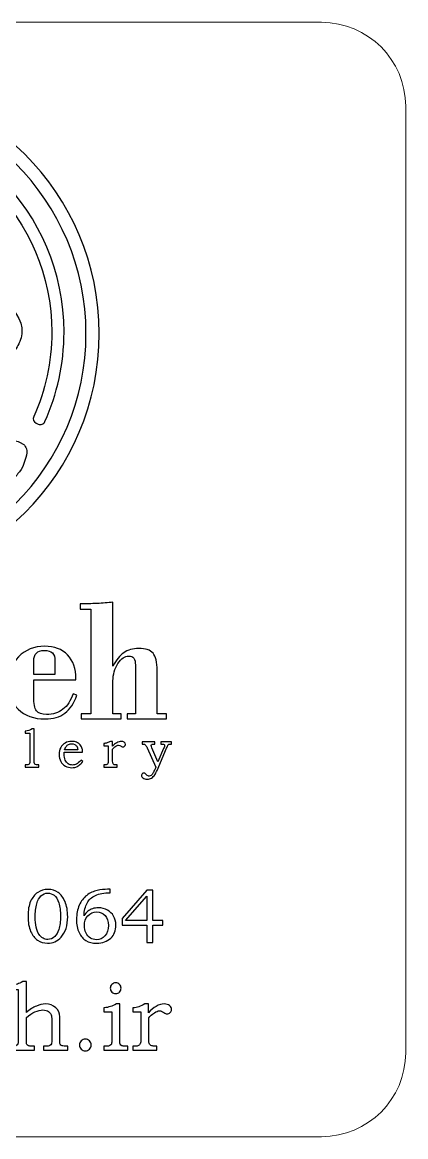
# Model space of a CAD drawing. Header units: millimetres. Extents: x -467 to 235, y 31 to 232.
# Drawn here: x 221.51 to 235.19, y 30.92 to 70.72 of the extents above; entities that cross this region are included whole.
import ezdxf

# ---------------------------------------------------------------- set-up
doc = ezdxf.new("R2010")
doc.units = ezdxf.units.MM
doc.header["$MEASUREMENT"] = 0
doc.layers.add('Layer 1', color=7, linetype='Continuous')

msp = doc.modelspace()

# ---------------------------------------------------------------- linework, layer by layer
at = {"layer": 'Layer 1', "color": 250, "lineweight": 18}
msp.add_open_spline([(198.3895, 70.7186), (198.3895, 70.7186), (232.1895, 70.7186), (232.1895, 70.7186), (233.8418, 70.7186), (235.1895, 69.3709), (235.1895, 67.7186), (235.1895, 67.7186), (235.1895, 33.9186), (235.1895, 33.9186), (235.1895, 32.2663), (233.8418, 30.9186), (232.1895, 30.9186), (232.1895, 30.9186), (198.3895, 30.9186), (198.3895, 30.9186), (196.7372, 30.9186), (195.3895, 32.2663), (195.3895, 33.9186), (195.3895, 33.9186), (195.3895, 67.7186), (195.3895, 67.7186), (195.3895, 69.3709), (196.7372, 70.7186), (198.3895, 70.7186)], degree=3, knots=[0, 0, 0, 0, 0.125, 0.125, 0.125, 0.25, 0.25, 0.25, 0.375, 0.375, 0.375, 0.5, 0.5, 0.5, 0.625, 0.625, 0.625, 0.75, 0.75, 0.75, 0.875, 0.875, 0.875, 1, 1, 1, 1], dxfattribs=at)
at = {"layer": 'Layer 1', "color": 250}
for points, knots in [([(215.1991, 68.6584), (220.2011, 68.6584), (224.256, 64.6036), (224.256, 59.6016), (224.256, 54.5996), (220.2011, 50.5448), (215.1991, 50.5448), (210.1972, 50.5448), (206.1423, 54.5996), (206.1423, 59.6016), (206.1423, 64.6036), (210.1972, 68.6584), (215.1991, 68.6584)], [0, 0, 0, 0, 0.25, 0.25, 0.25, 0.5, 0.5, 0.5, 0.75, 0.75, 0.75, 1, 1, 1, 1]), ([(215.1991, 68.1878), (219.9411, 68.1878), (223.7853, 64.3436), (223.7853, 59.6016), (223.7853, 54.8596), (219.9411, 51.0154), (215.1991, 51.0154), (210.4571, 51.0154), (206.613, 54.8596), (206.613, 59.6016), (206.613, 64.3436), (210.4571, 68.1878), (215.1991, 68.1878)], [0, 0, 0, 0, 0.25, 0.25, 0.25, 0.5, 0.5, 0.5, 0.75, 0.75, 0.75, 1, 1, 1, 1]), ([(208.0852, 56.4752), (207.6512, 57.4459), (207.4099, 58.5217), (207.4099, 59.6538), (207.4099, 63.9593), (210.9002, 67.4496), (215.2058, 67.4496), (219.5113, 67.4496), (223.0016, 63.9593), (223.0016, 59.6538), (223.0016, 58.5144), (222.7572, 57.4321), (222.318, 56.4565), (222.2975, 56.4111), (222.2635, 56.3795), (222.2167, 56.3624), (222.17, 56.3453), (222.1235, 56.3475), (222.0786, 56.369), (222.0786, 56.369), (222.0078, 56.4029), (222.0078, 56.4029), (221.9207, 56.4446), (221.8827, 56.5485), (221.9223, 56.6367), (222.3366, 57.5574), (222.567, 58.5787), (222.567, 59.6538), (222.567, 63.7193), (219.2713, 67.015), (215.2058, 67.015), (211.1402, 67.015), (207.8445, 63.7193), (207.8445, 59.6538), (207.8445, 58.5855), (208.0721, 57.5704), (208.4813, 56.6543), (208.5207, 56.566), (208.4824, 56.4623), (208.3952, 56.4208), (208.3952, 56.4208), (208.3243, 56.3871), (208.3243, 56.3871), (208.2794, 56.3657), (208.2329, 56.3636), (208.1862, 56.3808), (208.1395, 56.398), (208.1055, 56.4298), (208.0852, 56.4752)], [0, 0, 0, 0, 0.0625, 0.0625, 0.0625, 0.125, 0.125, 0.125, 0.1875, 0.1875, 0.1875, 0.25, 0.25, 0.25, 0.3125, 0.3125, 0.3125, 0.375, 0.375, 0.375, 0.4375, 0.4375, 0.4375, 0.5, 0.5, 0.5, 0.5625, 0.5625, 0.5625, 0.625, 0.625, 0.625, 0.6875, 0.6875, 0.6875, 0.75, 0.75, 0.75, 0.8125, 0.8125, 0.8125, 0.875, 0.875, 0.875, 0.9375, 0.9375, 0.9375, 1, 1, 1, 1]), ([(220.9181, 60.9026), (220.8768, 61.0688), (220.8421, 61.0561), (220.8821, 61.2603), (220.9206, 61.4576), (220.9663, 61.8465), (220.9418, 62.0568), (220.9392, 62.4588), (220.7684, 62.5269), (220.662, 62.6539), (220.662, 62.6539), (220.5771, 62.726), (220.5771, 62.726), (220.3559, 62.8453), (219.9183, 63.1526), (219.7532, 63.3043), (219.5575, 63.4839), (219.4951, 64.32), (219.1053, 64.5794), (218.6679, 64.8705), (218.1662, 64.7406), (217.7967, 64.8942), (217.5111, 65.013), (217.2846, 65.3613), (217.053, 65.5686), (216.9112, 65.6955), (216.6515, 65.8242), (216.4439, 65.823), (215.8175, 65.8196), (215.4602, 65.3339), (214.8519, 65.5667), (214.5841, 65.6692), (214.3141, 65.8178), (214.0183, 65.8199), (213.9526, 65.8204), (213.8753, 65.8285), (213.813, 65.8129), (213.3099, 65.6868), (213.0705, 65.0782), (212.7144, 64.9401), (212.2662, 64.7662), (211.6742, 64.8296), (211.342, 64.5826), (211.1069, 64.4078), (210.9404, 63.9309), (210.86, 63.6518), (210.86, 63.6518), (210.759, 63.4142), (210.759, 63.4142), (210.6895, 63.2437), (210.0868, 62.8645), (209.8978, 62.7604), (209.7404, 62.6736), (209.6187, 62.5199), (209.5508, 62.3549), (209.4264, 62.0532), (209.5177, 61.5991), (209.5548, 61.2831), (209.5775, 61.0901), (209.5514, 60.9464), (209.4667, 60.7904), (209.266, 60.422), (208.9631, 60.169), (208.9621, 59.7067), (208.9611, 59.2626), (209.2218, 59.0638), (209.4204, 58.7303), (209.5367, 58.5352), (209.5908, 58.4127), (209.563, 58.1703), (209.5255, 57.8427), (209.4287, 57.3687), (209.5334, 57.0689), (209.8603, 56.4675), (210.0706, 56.5537), (210.5451, 56.2225), (210.548, 56.1408), (210.4996, 56.1213), (210.4365, 56.0879), (210.0022, 55.8579), (209.4323, 55.9445), (208.8692, 55.6432), (208.6921, 55.5079), (208.7663, 55.1627), (208.852, 55.0185), (208.9473, 54.7986), (209.0569, 54.6218), (209.2161, 54.4399), (209.6826, 53.9299), (210.1441, 53.5848), (210.7174, 53.1779), (211.2109, 52.845), (212.0287, 52.4802), (212.566, 52.285), (213.3545, 52.0155), (213.769, 51.9463), (214.62, 51.8318), (215.4489, 51.7203), (216.2981, 51.862), (217.103, 52.0548), (217.5662, 52.1785), (217.9113, 52.2802), (218.3388, 52.4489), (219.1371, 52.7635), (220.3671, 53.6256), (220.9112, 54.1084), (220.9516, 54.1526), (220.9811, 54.1526), (221.0408, 54.23), (221.0408, 54.23), (221.2865, 54.5121), (221.2865, 54.5121), (221.3183, 54.5384), (221.3412, 54.5693), (221.3507, 54.6036), (221.4212, 54.6441), (221.5282, 54.8523), (221.5429, 54.8923), (221.6048, 55.0599), (221.7115, 55.296), (221.6607, 55.491), (221.6523, 55.5232), (221.6351, 55.5357), (221.6156, 55.5685), (221.6021, 55.5913), (221.5838, 55.6335), (221.5695, 55.6446), (221.5695, 55.6446), (221.4118, 55.7249), (221.4118, 55.7249), (221.3411, 55.7563), (221.2927, 55.7588), (221.2193, 55.7838), (221.1542, 55.8058), (221.0944, 55.8122), (221.0301, 55.8328), (220.9077, 55.872), (220.7686, 55.8938), (220.6377, 55.9161), (220.4858, 55.942), (220.3666, 55.9546), (220.23, 56.0019), (220.1292, 56.0368), (219.7338, 56.1148), (219.9352, 56.2637), (219.9352, 56.2637), (219.972, 56.2986), (219.972, 56.2986), (220.0261, 56.3142), (220.0046, 56.3259), (220.0762, 56.3596), (220.0762, 56.3596), (220.4412, 56.5635), (220.4412, 56.5635), (220.4925, 56.6027), (220.5418, 56.6256), (220.5859, 56.6707), (220.6913, 56.7785), (220.6349, 56.6506), (220.7702, 56.8512), (220.7897, 56.88), (220.8119, 56.8951), (220.8282, 56.9183), (220.8477, 56.946), (220.8537, 56.9746), (220.8696, 57.0029), (221.0529, 57.3302), (220.9547, 57.8611), (220.889, 58.192), (220.8524, 58.3762), (220.9724, 58.5938), (221.062, 58.7462), (221.0959, 58.8038), (221.1383, 58.8292), (221.1618, 58.8942), (221.2154, 58.929), (221.37, 59.1895), (221.4059, 59.2662), (221.4745, 59.4131), (221.5171, 59.6126), (221.4945, 59.8075), (221.4396, 60.281), (220.992, 60.6055), (220.9181, 60.9026)], [0, 0, 0, 0, 0.0163934, 0.0163934, 0.0163934, 0.0327869, 0.0327869, 0.0327869, 0.0491803, 0.0491803, 0.0491803, 0.0655738, 0.0655738, 0.0655738, 0.0819672, 0.0819672, 0.0819672, 0.0983607, 0.0983607, 0.0983607, 0.1147541, 0.1147541, 0.1147541, 0.1311475, 0.1311475, 0.1311475, 0.147541, 0.147541, 0.147541, 0.1639344, 0.1639344, 0.1639344, 0.1803279, 0.1803279, 0.1803279, 0.1967213, 0.1967213, 0.1967213, 0.2131148, 0.2131148, 0.2131148, 0.2295082, 0.2295082, 0.2295082, 0.2459016, 0.2459016, 0.2459016, 0.2622951, 0.2622951, 0.2622951, 0.2786885, 0.2786885, 0.2786885, 0.295082, 0.295082, 0.295082, 0.3114754, 0.3114754, 0.3114754, 0.3278689, 0.3278689, 0.3278689, 0.3442623, 0.3442623, 0.3442623, 0.3606557, 0.3606557, 0.3606557, 0.3770492, 0.3770492, 0.3770492, 0.3934426, 0.3934426, 0.3934426, 0.4098361, 0.4098361, 0.4098361, 0.4262295, 0.4262295, 0.4262295, 0.442623, 0.442623, 0.442623, 0.4590164, 0.4590164, 0.4590164, 0.4754098, 0.4754098, 0.4754098, 0.4918033, 0.4918033, 0.4918033, 0.5081967, 0.5081967, 0.5081967, 0.5245902, 0.5245902, 0.5245902, 0.5409836, 0.5409836, 0.5409836, 0.557377, 0.557377, 0.557377, 0.5737705, 0.5737705, 0.5737705, 0.5901639, 0.5901639, 0.5901639, 0.6065574, 0.6065574, 0.6065574, 0.6229508, 0.6229508, 0.6229508, 0.6393443, 0.6393443, 0.6393443, 0.6557377, 0.6557377, 0.6557377, 0.6721311, 0.6721311, 0.6721311, 0.6885246, 0.6885246, 0.6885246, 0.704918, 0.704918, 0.704918, 0.7213115, 0.7213115, 0.7213115, 0.7377049, 0.7377049, 0.7377049, 0.7540984, 0.7540984, 0.7540984, 0.7704918, 0.7704918, 0.7704918, 0.7868852, 0.7868852, 0.7868852, 0.8032787, 0.8032787, 0.8032787, 0.8196721, 0.8196721, 0.8196721, 0.8360656, 0.8360656, 0.8360656, 0.852459, 0.852459, 0.852459, 0.8688525, 0.8688525, 0.8688525, 0.8852459, 0.8852459, 0.8852459, 0.9016393, 0.9016393, 0.9016393, 0.9180328, 0.9180328, 0.9180328, 0.9344262, 0.9344262, 0.9344262, 0.9508197, 0.9508197, 0.9508197, 0.9672131, 0.9672131, 0.9672131, 0.9836066, 0.9836066, 0.9836066, 1, 1, 1, 1]), ([(223.61, 46.0267), (223.61, 46.0267), (223.9552, 46.0267), (223.9552, 46.0267), (223.9552, 46.0267), (223.9552, 49.7585), (223.9552, 49.7585), (223.9552, 49.7585), (223.5755, 49.7585), (223.5755, 49.7585), (223.5755, 49.7585), (223.5755, 49.9473), (223.5755, 49.9473), (223.7797, 49.9473), (223.9801, 49.9525), (224.1766, 49.963), (224.3732, 49.9735), (224.564, 49.9871), (224.749, 50.0039), (224.749, 50.0039), (224.749, 47.7248), (224.749, 47.7248), (224.8592, 47.944), (224.9877, 48.1044), (225.1325, 48.2041), (225.2773, 48.3048), (225.4556, 48.3552), (225.6646, 48.3552), (225.9062, 48.3552), (226.0768, 48.2995), (226.1766, 48.1873), (226.2753, 48.0761), (226.3251, 47.8695), (226.3251, 47.5684), (226.3251, 47.5684), (226.3251, 46.0267), (226.3251, 46.0267), (226.3251, 46.0267), (226.6588, 46.0267), (226.6588, 46.0267), (226.6588, 46.0267), (226.6588, 45.8379), (226.6588, 45.8379), (226.6588, 45.8379), (225.2494, 45.8379), (225.2494, 45.8379), (225.2494, 45.8379), (225.2494, 46.0267), (225.2494, 46.0267), (225.2494, 46.0267), (225.5486, 46.0267), (225.5486, 46.0267), (225.5486, 46.0267), (225.5486, 47.7594), (225.5486, 47.7594), (225.5486, 47.8737), (225.5294, 47.9565), (225.492, 48.0079), (225.4546, 48.0593), (225.3952, 48.0845), (225.3127, 48.0845), (225.1708, 48.0845), (225.0414, 47.9954), (224.9244, 47.816), (224.8075, 47.6366), (224.749, 47.43), (224.749, 47.1972), (224.749, 47.1972), (224.749, 46.0267), (224.749, 46.0267), (224.749, 46.0267), (225.0424, 46.0267), (225.0424, 46.0267), (225.0424, 46.0267), (225.0424, 45.8379), (225.0424, 45.8379), (225.0424, 45.8379), (223.61, 45.8379), (223.61, 45.8379), (223.61, 45.8379), (223.61, 46.0267), (223.61, 46.0267)], [0, 0, 0, 0, 0.037037, 0.037037, 0.037037, 0.0740741, 0.0740741, 0.0740741, 0.1111111, 0.1111111, 0.1111111, 0.1481481, 0.1481481, 0.1481481, 0.1851852, 0.1851852, 0.1851852, 0.2222222, 0.2222222, 0.2222222, 0.2592593, 0.2592593, 0.2592593, 0.2962963, 0.2962963, 0.2962963, 0.3333333, 0.3333333, 0.3333333, 0.3703704, 0.3703704, 0.3703704, 0.4074074, 0.4074074, 0.4074074, 0.4444444, 0.4444444, 0.4444444, 0.4814815, 0.4814815, 0.4814815, 0.5185185, 0.5185185, 0.5185185, 0.5555556, 0.5555556, 0.5555556, 0.5925926, 0.5925926, 0.5925926, 0.6296296, 0.6296296, 0.6296296, 0.6666667, 0.6666667, 0.6666667, 0.7037037, 0.7037037, 0.7037037, 0.7407407, 0.7407407, 0.7407407, 0.7777778, 0.7777778, 0.7777778, 0.8148148, 0.8148148, 0.8148148, 0.8518519, 0.8518519, 0.8518519, 0.8888889, 0.8888889, 0.8888889, 0.9259259, 0.9259259, 0.9259259, 0.962963, 0.962963, 0.962963, 1, 1, 1, 1]), ([(223.3241, 46.7375), (223.3241, 46.7375), (223.4564, 46.6882), (223.4564, 46.6882), (223.3605, 46.3999), (223.2205, 46.186), (223.0364, 46.0465), (222.8514, 45.907), (222.6146, 45.8379), (222.3241, 45.8379), (221.9253, 45.8379), (221.606, 45.9532), (221.3683, 46.1849), (221.1305, 46.4167), (221.0116, 46.725), (221.0116, 47.1098), (221.0116, 47.4904), (221.1343, 47.8071), (221.3807, 48.0588), (221.6271, 48.3104), (221.9378, 48.4362), (222.3126, 48.4362), (222.6568, 48.4362), (222.9291, 48.3325), (223.1285, 48.1238), (223.3279, 47.9161), (223.4276, 47.632), (223.4276, 47.2712), (223.4276, 47.2712), (223.4276, 47.2409), (223.4276, 47.2409), (223.4276, 47.2409), (221.9204, 47.2409), (221.9204, 47.2409), (221.9204, 47.2409), (221.9204, 46.6233), (221.9204, 46.6233), (221.9204, 46.3831), (221.955, 46.2185), (222.0231, 46.1293), (222.0911, 46.0402), (222.21, 45.9952), (222.3807, 45.9952), (222.6108, 45.9952), (222.8044, 46.057), (222.9617, 46.1818), (223.1189, 46.3055), (223.2397, 46.4911), (223.3241, 46.7375)], [0, 0, 0, 0, 0.0625, 0.0625, 0.0625, 0.125, 0.125, 0.125, 0.1875, 0.1875, 0.1875, 0.25, 0.25, 0.25, 0.3125, 0.3125, 0.3125, 0.375, 0.375, 0.375, 0.4375, 0.4375, 0.4375, 0.5, 0.5, 0.5, 0.5625, 0.5625, 0.5625, 0.625, 0.625, 0.625, 0.6875, 0.6875, 0.6875, 0.75, 0.75, 0.75, 0.8125, 0.8125, 0.8125, 0.875, 0.875, 0.875, 0.9375, 0.9375, 0.9375, 1, 1, 1, 1]), ([(221.9204, 47.4296), (221.9204, 47.4296), (222.6798, 47.4296), (222.6798, 47.4296), (222.6798, 47.4296), (222.6798, 47.9067), (222.6798, 47.9067), (222.6798, 48.0399), (222.6491, 48.1364), (222.5887, 48.1961), (222.5283, 48.2559), (222.4315, 48.2853), (222.2992, 48.2853), (222.1716, 48.2853), (222.0768, 48.2538), (222.0144, 48.1909), (221.9521, 48.129), (221.9204, 48.0336), (221.9204, 47.9067), (221.9204, 47.9067), (221.9204, 47.4296), (221.9204, 47.4296)], [0, 0, 0, 0, 0.1428571, 0.1428571, 0.1428571, 0.2857143, 0.2857143, 0.2857143, 0.4285714, 0.4285714, 0.4285714, 0.5714286, 0.5714286, 0.5714286, 0.7142857, 0.7142857, 0.7142857, 0.8571429, 0.8571429, 0.8571429, 1, 1, 1, 1]), ([(221.62, 45.3286), (221.62, 45.3286), (221.62, 45.4069), (221.62, 45.4069), (221.7046, 45.4132), (221.7873, 45.4393), (221.8678, 45.4851), (221.8678, 45.4851), (221.9368, 45.4851), (221.9368, 45.4851), (221.9368, 45.4851), (221.9368, 44.338), (221.9368, 44.338), (221.9368, 44.2896), (221.94, 44.2594), (221.946, 44.247), (221.9543, 44.2295), (221.9661, 44.2168), (221.9817, 44.2088), (221.9972, 44.2009), (222.0268, 44.1968), (222.071, 44.1968), (222.071, 44.1968), (222.1009, 44.1968), (222.1009, 44.1968), (222.1009, 44.1968), (222.1009, 44.1185), (222.1009, 44.1185), (222.1009, 44.1185), (221.62, 44.1185), (221.62, 44.1185), (221.62, 44.1185), (221.62, 44.1968), (221.62, 44.1968), (221.62, 44.1968), (221.6686, 44.1968), (221.6686, 44.1968), (221.6995, 44.1968), (221.7224, 44.2015), (221.7377, 44.2108), (221.7529, 44.22), (221.7637, 44.2327), (221.7704, 44.2489), (221.7771, 44.2648), (221.7803, 44.2973), (221.7803, 44.3456), (221.7803, 44.3456), (221.7803, 45.3286), (221.7803, 45.3286), (221.7803, 45.3286), (221.62, 45.3286), (221.62, 45.3286)], [0, 0, 0, 0, 0.0588235, 0.0588235, 0.0588235, 0.1176471, 0.1176471, 0.1176471, 0.1764706, 0.1764706, 0.1764706, 0.2352941, 0.2352941, 0.2352941, 0.2941176, 0.2941176, 0.2941176, 0.3529412, 0.3529412, 0.3529412, 0.4117647, 0.4117647, 0.4117647, 0.4705882, 0.4705882, 0.4705882, 0.5294118, 0.5294118, 0.5294118, 0.5882353, 0.5882353, 0.5882353, 0.6470588, 0.6470588, 0.6470588, 0.7058824, 0.7058824, 0.7058824, 0.7647059, 0.7647059, 0.7647059, 0.8235294, 0.8235294, 0.8235294, 0.8823529, 0.8823529, 0.8823529, 0.9411765, 0.9411765, 0.9411765, 1, 1, 1, 1]), ([(223.612, 44.3609), (223.612, 44.3609), (223.6712, 44.3132), (223.6712, 44.3132), (223.626, 44.2588), (223.5821, 44.2155), (223.5395, 44.1837), (223.4969, 44.1519), (223.4568, 44.1296), (223.4189, 44.1166), (223.3811, 44.1039), (223.3366, 44.0975), (223.2857, 44.0975), (223.1944, 44.0975), (223.1167, 44.116), (223.0528, 44.1532), (222.9796, 44.1961), (222.9233, 44.2518), (222.8842, 44.3205), (222.8451, 44.3892), (222.8257, 44.4703), (222.8257, 44.5639), (222.8257, 44.6615), (222.8447, 44.7452), (222.8826, 44.8145), (222.9205, 44.8839), (222.9733, 44.9386), (223.0413, 44.9787), (223.1094, 45.0185), (223.1883, 45.0385), (223.2777, 45.0385), (223.3442, 45.0385), (223.4021, 45.0283), (223.4511, 45.0076), (223.5001, 44.987), (223.5417, 44.9558), (223.5761, 44.9141), (223.6101, 44.8724), (223.6349, 44.8247), (223.6505, 44.7713), (223.6591, 44.7398), (223.6642, 44.6991), (223.6655, 44.6491), (223.6655, 44.6491), (223.0079, 44.6491), (223.0079, 44.6491), (223.006, 44.6186), (223.0051, 44.596), (223.0051, 44.581), (223.0051, 44.5028), (223.0188, 44.4328), (223.0461, 44.3717), (223.0732, 44.3103), (223.1094, 44.2652), (223.1543, 44.2362), (223.1991, 44.2073), (223.25, 44.1929), (223.3073, 44.1929), (223.3556, 44.1929), (223.4024, 44.2044), (223.4476, 44.2273), (223.4927, 44.2499), (223.5475, 44.2947), (223.612, 44.3609)], [0, 0, 0, 0, 0.047619, 0.047619, 0.047619, 0.0952381, 0.0952381, 0.0952381, 0.1428571, 0.1428571, 0.1428571, 0.1904762, 0.1904762, 0.1904762, 0.2380952, 0.2380952, 0.2380952, 0.2857143, 0.2857143, 0.2857143, 0.3333333, 0.3333333, 0.3333333, 0.3809524, 0.3809524, 0.3809524, 0.4285714, 0.4285714, 0.4285714, 0.4761905, 0.4761905, 0.4761905, 0.5238095, 0.5238095, 0.5238095, 0.5714286, 0.5714286, 0.5714286, 0.6190476, 0.6190476, 0.6190476, 0.6666667, 0.6666667, 0.6666667, 0.7142857, 0.7142857, 0.7142857, 0.7619048, 0.7619048, 0.7619048, 0.8095238, 0.8095238, 0.8095238, 0.8571429, 0.8571429, 0.8571429, 0.9047619, 0.9047619, 0.9047619, 0.952381, 0.952381, 0.952381, 1, 1, 1, 1]), ([(224.4191, 44.882), (224.4191, 44.882), (224.4191, 44.9602), (224.4191, 44.9602), (224.4643, 44.9641), (224.5047, 44.9714), (224.54, 44.9828), (224.575, 44.9943), (224.6154, 45.0127), (224.6606, 45.0385), (224.6606, 45.0385), (224.7302, 45.0385), (224.7302, 45.0385), (224.7302, 45.0385), (224.7302, 44.8629), (224.7302, 44.8629), (224.7744, 44.9167), (224.8257, 44.9596), (224.8839, 44.9911), (224.9421, 45.0226), (224.9946, 45.0385), (225.0413, 45.0385), (225.0872, 45.0385), (225.1234, 45.0277), (225.1501, 45.0057), (225.1769, 44.9841), (225.1902, 44.9577), (225.1902, 44.9268), (225.1902, 44.9042), (225.1813, 44.8845), (225.1635, 44.8677), (225.146, 44.8505), (225.1247, 44.8419), (225.0999, 44.8419), (225.0884, 44.8419), (225.0789, 44.8435), (225.0709, 44.8467), (225.0627, 44.8499), (225.0509, 44.8565), (225.0353, 44.8673), (225.0013, 44.8899), (224.9726, 44.9011), (224.9494, 44.9011), (224.9186, 44.9011), (224.8842, 44.888), (224.847, 44.8619), (224.7996, 44.8285), (224.7627, 44.7958), (224.736, 44.7633), (224.736, 44.7633), (224.736, 44.3342), (224.736, 44.3342), (224.736, 44.297), (224.7379, 44.2718), (224.742, 44.2585), (224.7461, 44.2451), (224.7525, 44.2337), (224.762, 44.2241), (224.7713, 44.2146), (224.7827, 44.2076), (224.7961, 44.2031), (224.8098, 44.199), (224.8336, 44.1968), (224.8677, 44.1968), (224.8677, 44.1968), (224.8982, 44.1968), (224.8982, 44.1968), (224.8982, 44.1968), (224.8982, 44.1185), (224.8982, 44.1185), (224.8982, 44.1185), (224.4172, 44.1185), (224.4172, 44.1185), (224.4172, 44.1185), (224.4172, 44.1968), (224.4172, 44.1968), (224.4172, 44.1968), (224.4573, 44.1968), (224.4573, 44.1968), (224.4951, 44.1968), (224.52, 44.2003), (224.532, 44.2069), (224.548, 44.2162), (224.56, 44.2292), (224.5677, 44.2454), (224.5756, 44.262), (224.5794, 44.2916), (224.5794, 44.3342), (224.5794, 44.3342), (224.5794, 44.882), (224.5794, 44.882), (224.5794, 44.882), (224.4191, 44.882), (224.4191, 44.882)], [0, 0, 0, 0, 0.0322581, 0.0322581, 0.0322581, 0.0645161, 0.0645161, 0.0645161, 0.0967742, 0.0967742, 0.0967742, 0.1290323, 0.1290323, 0.1290323, 0.1612903, 0.1612903, 0.1612903, 0.1935484, 0.1935484, 0.1935484, 0.2258065, 0.2258065, 0.2258065, 0.2580645, 0.2580645, 0.2580645, 0.2903226, 0.2903226, 0.2903226, 0.3225806, 0.3225806, 0.3225806, 0.3548387, 0.3548387, 0.3548387, 0.3870968, 0.3870968, 0.3870968, 0.4193548, 0.4193548, 0.4193548, 0.4516129, 0.4516129, 0.4516129, 0.483871, 0.483871, 0.483871, 0.516129, 0.516129, 0.516129, 0.5483871, 0.5483871, 0.5483871, 0.5806452, 0.5806452, 0.5806452, 0.6129032, 0.6129032, 0.6129032, 0.6451613, 0.6451613, 0.6451613, 0.6774194, 0.6774194, 0.6774194, 0.7096774, 0.7096774, 0.7096774, 0.7419355, 0.7419355, 0.7419355, 0.7741935, 0.7741935, 0.7741935, 0.8064516, 0.8064516, 0.8064516, 0.8387097, 0.8387097, 0.8387097, 0.8709677, 0.8709677, 0.8709677, 0.9032258, 0.9032258, 0.9032258, 0.9354839, 0.9354839, 0.9354839, 0.9677419, 0.9677419, 0.9677419, 1, 1, 1, 1]), ([(225.7905, 45.0175), (225.7905, 45.0175), (226.2416, 45.0175), (226.2416, 45.0175), (226.2416, 45.0175), (226.2416, 44.9392), (226.2416, 44.9392), (226.2416, 44.9392), (226.2041, 44.9392), (226.2041, 44.9392), (226.1688, 44.9392), (226.1478, 44.9383), (226.1408, 44.9364), (226.1328, 44.9338), (226.1258, 44.9287), (226.1204, 44.9211), (226.1147, 44.9132), (226.1118, 44.9033), (226.1118, 44.8915), (226.1118, 44.8747), (226.1204, 44.846), (226.1373, 44.8063), (226.1373, 44.8063), (226.3542, 44.3017), (226.3542, 44.3017), (226.3542, 44.3017), (226.5556, 44.7846), (226.5556, 44.7846), (226.5791, 44.8419), (226.5909, 44.8798), (226.5909, 44.8982), (226.5909, 44.9125), (226.5858, 44.923), (226.575, 44.9294), (226.5645, 44.9361), (226.5406, 44.9392), (226.5034, 44.9392), (226.5034, 44.9392), (226.4595, 44.9392), (226.4595, 44.9392), (226.4595, 44.9392), (226.4595, 45.0175), (226.4595, 45.0175), (226.4595, 45.0175), (226.8387, 45.0175), (226.8387, 45.0175), (226.8387, 45.0175), (226.8387, 44.9392), (226.8387, 44.9392), (226.8387, 44.9392), (226.8161, 44.9392), (226.8161, 44.9392), (226.7789, 44.9392), (226.7547, 44.9367), (226.7436, 44.9319), (226.7325, 44.9268), (226.7216, 44.917), (226.7108, 44.9017), (226.7003, 44.8868), (226.6835, 44.8521), (226.6606, 44.7986), (226.6606, 44.7986), (226.3208, 44.0014), (226.3208, 44.0014), (226.296, 43.9442), (226.2683, 43.8914), (226.2378, 43.8424), (226.2073, 43.7937), (226.1691, 43.7558), (226.1233, 43.7291), (226.0771, 43.7024), (226.0266, 43.689), (225.9715, 43.689), (225.9073, 43.689), (225.8561, 43.7037), (225.8176, 43.7329), (225.7848, 43.7578), (225.7683, 43.7889), (225.7683, 43.8265), (225.7683, 43.8494), (225.7753, 43.8685), (225.7896, 43.8837), (225.8039, 43.899), (225.8207, 43.9066), (225.8398, 43.9066), (225.8548, 43.9066), (225.8688, 43.9035), (225.8818, 43.8974), (225.8901, 43.8942), (225.9066, 43.8809), (225.9321, 43.858), (225.9633, 43.8303), (225.9852, 43.8134), (225.9979, 43.8071), (226.0107, 43.801), (226.0231, 43.7978), (226.0355, 43.7978), (226.0612, 43.7978), (226.0864, 43.8064), (226.1112, 43.8239), (226.136, 43.8414), (226.157, 43.8659), (226.1745, 43.8977), (226.1993, 43.9432), (226.2197, 43.9858), (226.2359, 44.0256), (226.2359, 44.0256), (226.2747, 44.1175), (226.2747, 44.1175), (226.2747, 44.1175), (225.9664, 44.8069), (225.9664, 44.8069), (225.9448, 44.8553), (225.9264, 44.888), (225.9117, 44.9049), (225.8968, 44.9214), (225.8818, 44.9319), (225.8669, 44.9354), (225.8589, 44.938), (225.8335, 44.9392), (225.7905, 44.9392), (225.7905, 44.9392), (225.7905, 45.0175), (225.7905, 45.0175)], [0, 0, 0, 0, 0.0243902, 0.0243902, 0.0243902, 0.0487805, 0.0487805, 0.0487805, 0.0731707, 0.0731707, 0.0731707, 0.097561, 0.097561, 0.097561, 0.1219512, 0.1219512, 0.1219512, 0.1463415, 0.1463415, 0.1463415, 0.1707317, 0.1707317, 0.1707317, 0.195122, 0.195122, 0.195122, 0.2195122, 0.2195122, 0.2195122, 0.2439024, 0.2439024, 0.2439024, 0.2682927, 0.2682927, 0.2682927, 0.2926829, 0.2926829, 0.2926829, 0.3170732, 0.3170732, 0.3170732, 0.3414634, 0.3414634, 0.3414634, 0.3658537, 0.3658537, 0.3658537, 0.3902439, 0.3902439, 0.3902439, 0.4146341, 0.4146341, 0.4146341, 0.4390244, 0.4390244, 0.4390244, 0.4634146, 0.4634146, 0.4634146, 0.4878049, 0.4878049, 0.4878049, 0.5121951, 0.5121951, 0.5121951, 0.5365854, 0.5365854, 0.5365854, 0.5609756, 0.5609756, 0.5609756, 0.5853659, 0.5853659, 0.5853659, 0.6097561, 0.6097561, 0.6097561, 0.6341463, 0.6341463, 0.6341463, 0.6585366, 0.6585366, 0.6585366, 0.6829268, 0.6829268, 0.6829268, 0.7073171, 0.7073171, 0.7073171, 0.7317073, 0.7317073, 0.7317073, 0.7560976, 0.7560976, 0.7560976, 0.7804878, 0.7804878, 0.7804878, 0.804878, 0.804878, 0.804878, 0.8292683, 0.8292683, 0.8292683, 0.8536585, 0.8536585, 0.8536585, 0.8780488, 0.8780488, 0.8780488, 0.902439, 0.902439, 0.902439, 0.9268293, 0.9268293, 0.9268293, 0.9512195, 0.9512195, 0.9512195, 0.9756098, 0.9756098, 0.9756098, 1, 1, 1, 1]), ([(223.4937, 44.735), (223.4845, 44.792), (223.4711, 44.8343), (223.4543, 44.8613), (223.4371, 44.8887), (223.4129, 44.9103), (223.3817, 44.9265), (223.3502, 44.9427), (223.3149, 44.9507), (223.2758, 44.9507), (223.237, 44.9507), (223.2001, 44.9427), (223.166, 44.9265), (223.132, 44.9103), (223.1037, 44.888), (223.0811, 44.8597), (223.0582, 44.8311), (223.0385, 44.7894), (223.0219, 44.735), (223.0219, 44.735), (223.4937, 44.735), (223.4937, 44.735)], [0, 0, 0, 0, 0.1428571, 0.1428571, 0.1428571, 0.2857143, 0.2857143, 0.2857143, 0.4285714, 0.4285714, 0.4285714, 0.5714286, 0.5714286, 0.5714286, 0.7142857, 0.7142857, 0.7142857, 0.8571429, 0.8571429, 0.8571429, 1, 1, 1, 1]), ([(222.4292, 39.7483), (222.5661, 39.7483), (222.6857, 39.7138), (222.788, 39.6442), (222.8898, 39.5747), (222.973, 39.4651), (223.0372, 39.3164), (223.1013, 39.1677), (223.1331, 38.9872), (223.1331, 38.7753), (223.1331, 38.4616), (223.0544, 38.2179), (222.8971, 38.0433), (222.7693, 37.9014), (222.6075, 37.8305), (222.412, 37.8305), (222.2792, 37.8305), (222.1619, 37.8655), (222.06, 37.936), (221.9577, 38.0065), (221.875, 38.1124), (221.8118, 38.2533), (221.7486, 38.3938), (221.7172, 38.573), (221.7172, 38.7903), (221.7172, 39.009), (221.7481, 39.1873), (221.81, 39.3255), (221.8718, 39.4637), (221.9559, 39.5687), (222.0623, 39.6406), (222.1692, 39.7124), (222.2915, 39.7483), (222.4292, 39.7483)], [0, 0, 0, 0, 0.0909091, 0.0909091, 0.0909091, 0.1818182, 0.1818182, 0.1818182, 0.2727273, 0.2727273, 0.2727273, 0.3636364, 0.3636364, 0.3636364, 0.4545455, 0.4545455, 0.4545455, 0.5454545, 0.5454545, 0.5454545, 0.6363636, 0.6363636, 0.6363636, 0.7272727, 0.7272727, 0.7272727, 0.8181818, 0.8181818, 0.8181818, 0.9090909, 0.9090909, 0.9090909, 1, 1, 1, 1]), ([(222.4238, 39.6174), (222.331, 39.6174), (222.2492, 39.5837), (222.1787, 39.5165), (222.1169, 39.4578), (222.0682, 39.366), (222.0328, 39.24), (221.9914, 39.0963), (221.9709, 38.9376), (221.9709, 38.7644), (221.9709, 38.6294), (221.9836, 38.5075), (222.0091, 38.3979), (222.0346, 38.2888), (222.0682, 38.2038), (222.1101, 38.1429), (222.1523, 38.0824), (222.1996, 38.0374), (222.2528, 38.0078), (222.306, 37.9787), (222.3624, 37.9642), (222.4211, 37.9642), (222.5097, 37.9642), (222.592, 37.9983), (222.6689, 38.0665), (222.7307, 38.1224), (222.7793, 38.2056), (222.8153, 38.3165), (222.858, 38.4511), (222.8794, 38.6094), (222.8794, 38.7908), (222.8794, 38.9786), (222.8576, 39.1382), (222.8139, 39.2691), (222.7698, 39.4005), (222.7161, 39.491), (222.6525, 39.5415), (222.5884, 39.5919), (222.5124, 39.6174), (222.4238, 39.6174)], [0, 0, 0, 0, 0.0769231, 0.0769231, 0.0769231, 0.1538462, 0.1538462, 0.1538462, 0.2307692, 0.2307692, 0.2307692, 0.3076923, 0.3076923, 0.3076923, 0.3846154, 0.3846154, 0.3846154, 0.4615385, 0.4615385, 0.4615385, 0.5384615, 0.5384615, 0.5384615, 0.6153846, 0.6153846, 0.6153846, 0.6923077, 0.6923077, 0.6923077, 0.7692308, 0.7692308, 0.7692308, 0.8461538, 0.8461538, 0.8461538, 0.9230769, 0.9230769, 0.9230769, 1, 1, 1, 1]), ([(224.6531, 39.7538), (224.6531, 39.7538), (224.6531, 39.631), (224.6531, 39.631), (224.434, 39.6283), (224.2566, 39.5965), (224.1211, 39.5351), (223.9861, 39.4742), (223.8865, 39.3828), (223.8224, 39.2609), (223.7588, 39.1391), (223.7228, 38.989), (223.7147, 38.8108), (223.7601, 38.8804), (223.8065, 38.934), (223.8538, 38.9731), (223.9015, 39.0118), (223.957, 39.0413), (224.0202, 39.0622), (224.0839, 39.0831), (224.1534, 39.0936), (224.2289, 39.0936), (224.3494, 39.0936), (224.4572, 39.0668), (224.5513, 39.0136), (224.6454, 38.9604), (224.7186, 38.8885), (224.7709, 38.7976), (224.8232, 38.7067), (224.8495, 38.5994), (224.8495, 38.4761), (224.8495, 38.2797), (224.7904, 38.126), (224.6722, 38.0142), (224.5417, 37.8919), (224.3721, 37.8305), (224.1643, 37.8305), (224.0143, 37.8305), (223.8874, 37.8614), (223.7847, 37.9237), (223.6815, 37.9855), (223.5996, 38.0806), (223.5387, 38.2083), (223.4778, 38.3361), (223.4473, 38.4943), (223.4473, 38.6826), (223.4473, 38.8713), (223.4796, 39.039), (223.5437, 39.1854), (223.6083, 39.3319), (223.6974, 39.4496), (223.811, 39.5383), (223.9247, 39.6269), (224.0493, 39.6851), (224.1848, 39.7124), (224.3203, 39.7402), (224.4417, 39.7538), (224.549, 39.7538), (224.549, 39.7538), (224.6531, 39.7538), (224.6531, 39.7538)], [0, 0, 0, 0, 0.05, 0.05, 0.05, 0.1, 0.1, 0.1, 0.15, 0.15, 0.15, 0.2, 0.2, 0.2, 0.25, 0.25, 0.25, 0.3, 0.3, 0.3, 0.35, 0.35, 0.35, 0.4, 0.4, 0.4, 0.45, 0.45, 0.45, 0.5, 0.5, 0.5, 0.55, 0.55, 0.55, 0.6, 0.6, 0.6, 0.65, 0.65, 0.65, 0.7, 0.7, 0.7, 0.75, 0.75, 0.75, 0.8, 0.8, 0.8, 0.85, 0.85, 0.85, 0.9, 0.9, 0.9, 0.95, 0.95, 0.95, 1, 1, 1, 1]), ([(225.9522, 39.7183), (225.9522, 39.7183), (226.1759, 39.7183), (226.1759, 39.7183), (226.1759, 39.7183), (226.1759, 38.638), (226.1759, 38.638), (226.1759, 38.638), (226.5251, 38.638), (226.5251, 38.638), (226.5251, 38.638), (226.5251, 38.4716), (226.5251, 38.4716), (226.5251, 38.4716), (226.1759, 38.4716), (226.1759, 38.4716), (226.1759, 38.4716), (226.1759, 37.8605), (226.1759, 37.8605), (226.1759, 37.8605), (225.9522, 37.8605), (225.9522, 37.8605), (225.9522, 37.8605), (225.9522, 38.4716), (225.9522, 38.4716), (225.9522, 38.4716), (225.0765, 38.4716), (225.0765, 38.4716), (225.0765, 38.4716), (225.0765, 38.7062), (225.0765, 38.7062), (225.0765, 38.7062), (225.9522, 39.7183), (225.9522, 39.7183)], [0, 0, 0, 0, 0.0909091, 0.0909091, 0.0909091, 0.1818182, 0.1818182, 0.1818182, 0.2727273, 0.2727273, 0.2727273, 0.3636364, 0.3636364, 0.3636364, 0.4545455, 0.4545455, 0.4545455, 0.5454545, 0.5454545, 0.5454545, 0.6363636, 0.6363636, 0.6363636, 0.7272727, 0.7272727, 0.7272727, 0.8181818, 0.8181818, 0.8181818, 0.9090909, 0.9090909, 0.9090909, 1, 1, 1, 1]), ([(225.9522, 38.638), (225.9522, 38.638), (225.9522, 39.5151), (225.9522, 39.5151), (225.9522, 39.5151), (225.1933, 38.638), (225.1933, 38.638), (225.1933, 38.638), (225.9522, 38.638), (225.9522, 38.638)], [0, 0, 0, 0, 0.3333333, 0.3333333, 0.3333333, 0.6666667, 0.6666667, 0.6666667, 1, 1, 1, 1]), ([(224.1671, 38.9517), (224.0393, 38.9517), (223.9338, 38.9035), (223.8515, 38.8067), (223.7692, 38.7103), (223.7283, 38.5939), (223.7283, 38.4584), (223.7283, 38.3629), (223.7483, 38.2743), (223.7883, 38.1933), (223.8283, 38.1119), (223.8802, 38.0519), (223.9429, 38.0124), (224.0061, 37.9728), (224.0775, 37.9533), (224.1566, 37.9533), (224.2794, 37.9533), (224.3817, 37.9996), (224.4631, 38.0924), (224.5444, 38.1847), (224.5849, 38.3093), (224.5849, 38.4652), (224.5849, 38.6139), (224.5454, 38.7326), (224.4662, 38.8203), (224.3871, 38.9081), (224.2876, 38.9517), (224.1671, 38.9517)], [0, 0, 0, 0, 0.1111111, 0.1111111, 0.1111111, 0.2222222, 0.2222222, 0.2222222, 0.3333333, 0.3333333, 0.3333333, 0.4444444, 0.4444444, 0.4444444, 0.5555556, 0.5555556, 0.5555556, 0.6666667, 0.6666667, 0.6666667, 0.7777778, 0.7777778, 0.7777778, 0.8888889, 0.8888889, 0.8888889, 1, 1, 1, 1]), ([(221.0842, 36.1754), (221.0842, 36.1754), (221.0842, 36.3189), (221.0842, 36.3189), (221.193, 36.3331), (221.2773, 36.3502), (221.3377, 36.3696), (221.398, 36.389), (221.4613, 36.4191), (221.5273, 36.459), (221.5273, 36.459), (221.6583, 36.459), (221.6583, 36.459), (221.6583, 36.459), (221.6583, 35.3558), (221.6583, 35.3558), (221.7836, 35.4606), (221.9026, 35.5375), (222.0148, 35.5865), (222.127, 35.6349), (222.2341, 35.6594), (222.3361, 35.6594), (222.4853, 35.6594), (222.6077, 35.615), (222.704, 35.5261), (222.7997, 35.4373), (222.8475, 35.3296), (222.8475, 35.2021), (222.8475, 35.2021), (222.8475, 34.3848), (222.8475, 34.3848), (222.8475, 34.3033), (222.8538, 34.2504), (222.8669, 34.2253), (222.8794, 34.2002), (222.901, 34.1815), (222.9312, 34.1701), (222.9614, 34.1581), (223.0292, 34.1524), (223.1345, 34.1524), (223.1345, 34.1524), (223.1345, 34.0123), (223.1345, 34.0123), (223.1345, 34.0123), (222.27, 34.0123), (222.27, 34.0123), (222.27, 34.0123), (222.27, 34.1524), (222.27, 34.1524), (222.27, 34.1524), (222.3332, 34.1524), (222.3332, 34.1524), (222.4146, 34.1524), (222.4682, 34.1587), (222.4938, 34.1718), (222.5194, 34.1843), (222.5382, 34.2059), (222.5496, 34.2356), (222.5616, 34.2652), (222.5673, 34.3261), (222.5673, 34.4189), (222.5673, 34.4189), (222.5673, 34.9862), (222.5673, 34.9862), (222.5673, 35.1121), (222.5627, 35.1935), (222.5542, 35.2311), (222.5371, 35.2955), (222.5029, 35.3473), (222.4511, 35.386), (222.3987, 35.4247), (222.3326, 35.4441), (222.2518, 35.4441), (222.1606, 35.4441), (222.0655, 35.4219), (221.9664, 35.3769), (221.8673, 35.3319), (221.7648, 35.2641), (221.6583, 35.1741), (221.6583, 35.1741), (221.6583, 34.3404), (221.6583, 34.3404), (221.6583, 34.2777), (221.664, 34.2356), (221.6748, 34.2145), (221.6862, 34.1934), (221.7044, 34.1775), (221.7301, 34.1678), (221.7557, 34.1575), (221.807, 34.1524), (221.8838, 34.1524), (221.8838, 34.1524), (221.9522, 34.1524), (221.9522, 34.1524), (221.9522, 34.1524), (221.9522, 34.0123), (221.9522, 34.0123), (221.9522, 34.0123), (221.0842, 34.0123), (221.0842, 34.0123), (221.0842, 34.0123), (221.0842, 34.1524), (221.0842, 34.1524), (221.0842, 34.1524), (221.136, 34.1524), (221.136, 34.1524), (221.2181, 34.1524), (221.2773, 34.1627), (221.3143, 34.1826), (221.3342, 34.1923), (221.3491, 34.2116), (221.3576, 34.2407), (221.3667, 34.2697), (221.3713, 34.3495), (221.3713, 34.4805), (221.3713, 34.4805), (221.3713, 36.1754), (221.3713, 36.1754), (221.3713, 36.1754), (221.0842, 36.1754), (221.0842, 36.1754)], [0, 0, 0, 0, 0.025, 0.025, 0.025, 0.05, 0.05, 0.05, 0.075, 0.075, 0.075, 0.1, 0.1, 0.1, 0.125, 0.125, 0.125, 0.15, 0.15, 0.15, 0.175, 0.175, 0.175, 0.2, 0.2, 0.2, 0.225, 0.225, 0.225, 0.25, 0.25, 0.25, 0.275, 0.275, 0.275, 0.3, 0.3, 0.3, 0.325, 0.325, 0.325, 0.35, 0.35, 0.35, 0.375, 0.375, 0.375, 0.4, 0.4, 0.4, 0.425, 0.425, 0.425, 0.45, 0.45, 0.45, 0.475, 0.475, 0.475, 0.5, 0.5, 0.5, 0.525, 0.525, 0.525, 0.55, 0.55, 0.55, 0.575, 0.575, 0.575, 0.6, 0.6, 0.6, 0.625, 0.625, 0.625, 0.65, 0.65, 0.65, 0.675, 0.675, 0.675, 0.7, 0.7, 0.7, 0.725, 0.725, 0.725, 0.75, 0.75, 0.75, 0.775, 0.775, 0.775, 0.8, 0.8, 0.8, 0.825, 0.825, 0.825, 0.85, 0.85, 0.85, 0.875, 0.875, 0.875, 0.9, 0.9, 0.9, 0.925, 0.925, 0.925, 0.95, 0.95, 0.95, 0.975, 0.975, 0.975, 1, 1, 1, 1]), ([(224.8448, 36.4146), (224.8983, 36.4146), (224.9433, 36.3958), (224.9815, 36.3588), (225.0191, 36.3212), (225.0379, 36.2756), (225.0379, 36.2227), (225.0379, 36.1691), (225.0191, 36.123), (224.9815, 36.0854), (224.9433, 36.0472), (224.8983, 36.0284), (224.8448, 36.0284), (224.7918, 36.0284), (224.7463, 36.0472), (224.7081, 36.0854), (224.6705, 36.123), (224.6517, 36.1691), (224.6517, 36.2227), (224.6517, 36.2756), (224.6705, 36.3212), (224.7081, 36.3588), (224.7463, 36.3958), (224.7918, 36.4146), (224.8448, 36.4146)], [0, 0, 0, 0, 0.125, 0.125, 0.125, 0.25, 0.25, 0.25, 0.375, 0.375, 0.375, 0.5, 0.5, 0.5, 0.625, 0.625, 0.625, 0.75, 0.75, 0.75, 0.875, 0.875, 0.875, 1, 1, 1, 1]), ([(224.4228, 35.3792), (224.4228, 35.3792), (224.4228, 35.5193), (224.4228, 35.5193), (224.515, 35.5301), (224.5919, 35.5455), (224.6546, 35.5654), (224.7172, 35.5854), (224.789, 35.6167), (224.8687, 35.6594), (224.8687, 35.6594), (224.99, 35.6594), (224.99, 35.6594), (224.99, 35.6594), (224.99, 34.3233), (224.99, 34.3233), (224.99, 34.2766), (224.9969, 34.2418), (225.01, 34.2185), (225.0236, 34.1957), (225.0424, 34.1786), (225.0663, 34.1684), (225.0903, 34.1575), (225.1341, 34.1524), (225.1979, 34.1524), (225.1979, 34.1524), (225.2771, 34.1524), (225.2771, 34.1524), (225.2771, 34.1524), (225.2771, 34.0123), (225.2771, 34.0123), (225.2771, 34.0123), (224.4228, 34.0123), (224.4228, 34.0123), (224.4228, 34.0123), (224.4228, 34.1524), (224.4228, 34.1524), (224.4228, 34.1524), (224.4905, 34.1524), (224.4905, 34.1524), (224.5652, 34.1524), (224.6147, 34.1592), (224.6403, 34.1723), (224.6654, 34.186), (224.6836, 34.2048), (224.6939, 34.2293), (224.7047, 34.2538), (224.7098, 34.3113), (224.7098, 34.4019), (224.7098, 34.4019), (224.7098, 35.3792), (224.7098, 35.3792), (224.7098, 35.3792), (224.4228, 35.3792), (224.4228, 35.3792)], [0, 0, 0, 0, 0.0555556, 0.0555556, 0.0555556, 0.1111111, 0.1111111, 0.1111111, 0.1666667, 0.1666667, 0.1666667, 0.2222222, 0.2222222, 0.2222222, 0.2777778, 0.2777778, 0.2777778, 0.3333333, 0.3333333, 0.3333333, 0.3888889, 0.3888889, 0.3888889, 0.4444444, 0.4444444, 0.4444444, 0.5, 0.5, 0.5, 0.5555556, 0.5555556, 0.5555556, 0.6111111, 0.6111111, 0.6111111, 0.6666667, 0.6666667, 0.6666667, 0.7222222, 0.7222222, 0.7222222, 0.7777778, 0.7777778, 0.7777778, 0.8333333, 0.8333333, 0.8333333, 0.8888889, 0.8888889, 0.8888889, 0.9444444, 0.9444444, 0.9444444, 1, 1, 1, 1]), ([(225.4576, 35.3792), (225.4576, 35.3792), (225.4576, 35.5193), (225.4576, 35.5193), (225.5385, 35.5261), (225.6108, 35.5392), (225.674, 35.5597), (225.7367, 35.5802), (225.809, 35.6133), (225.8899, 35.6594), (225.8899, 35.6594), (226.0145, 35.6594), (226.0145, 35.6594), (226.0145, 35.6594), (226.0145, 35.345), (226.0145, 35.345), (226.0937, 35.4413), (226.1854, 35.5181), (226.2896, 35.5745), (226.3938, 35.6309), (226.4878, 35.6594), (226.5715, 35.6594), (226.6535, 35.6594), (226.7185, 35.64), (226.7663, 35.6007), (226.8141, 35.562), (226.8381, 35.5147), (226.8381, 35.4595), (226.8381, 35.419), (226.8221, 35.3837), (226.7902, 35.3536), (226.7589, 35.3228), (226.7207, 35.3074), (226.6763, 35.3074), (226.6558, 35.3074), (226.6387, 35.3103), (226.6245, 35.316), (226.6097, 35.3217), (226.5886, 35.3336), (226.5607, 35.353), (226.4998, 35.3934), (226.4485, 35.4134), (226.4069, 35.4134), (226.3517, 35.4134), (226.2902, 35.39), (226.2235, 35.3433), (226.1387, 35.2835), (226.0726, 35.2248), (226.0248, 35.1667), (226.0248, 35.1667), (226.0248, 34.3984), (226.0248, 34.3984), (226.0248, 34.3318), (226.0282, 34.2868), (226.0356, 34.2629), (226.043, 34.239), (226.0544, 34.2185), (226.0715, 34.2014), (226.088, 34.1843), (226.1085, 34.1718), (226.1324, 34.1638), (226.1569, 34.1564), (226.1996, 34.1524), (226.2606, 34.1524), (226.2606, 34.1524), (226.3152, 34.1524), (226.3152, 34.1524), (226.3152, 34.1524), (226.3152, 34.0123), (226.3152, 34.0123), (226.3152, 34.0123), (225.4542, 34.0123), (225.4542, 34.0123), (225.4542, 34.0123), (225.4542, 34.1524), (225.4542, 34.1524), (225.4542, 34.1524), (225.526, 34.1524), (225.526, 34.1524), (225.5937, 34.1524), (225.6382, 34.1587), (225.6598, 34.1706), (225.6883, 34.1871), (225.7099, 34.2105), (225.7236, 34.2395), (225.7378, 34.2692), (225.7447, 34.3221), (225.7447, 34.3984), (225.7447, 34.3984), (225.7447, 35.3792), (225.7447, 35.3792), (225.7447, 35.3792), (225.4576, 35.3792), (225.4576, 35.3792)], [0, 0, 0, 0, 0.0322581, 0.0322581, 0.0322581, 0.0645161, 0.0645161, 0.0645161, 0.0967742, 0.0967742, 0.0967742, 0.1290323, 0.1290323, 0.1290323, 0.1612903, 0.1612903, 0.1612903, 0.1935484, 0.1935484, 0.1935484, 0.2258065, 0.2258065, 0.2258065, 0.2580645, 0.2580645, 0.2580645, 0.2903226, 0.2903226, 0.2903226, 0.3225806, 0.3225806, 0.3225806, 0.3548387, 0.3548387, 0.3548387, 0.3870968, 0.3870968, 0.3870968, 0.4193548, 0.4193548, 0.4193548, 0.4516129, 0.4516129, 0.4516129, 0.483871, 0.483871, 0.483871, 0.516129, 0.516129, 0.516129, 0.5483871, 0.5483871, 0.5483871, 0.5806452, 0.5806452, 0.5806452, 0.6129032, 0.6129032, 0.6129032, 0.6451613, 0.6451613, 0.6451613, 0.6774194, 0.6774194, 0.6774194, 0.7096774, 0.7096774, 0.7096774, 0.7419355, 0.7419355, 0.7419355, 0.7741935, 0.7741935, 0.7741935, 0.8064516, 0.8064516, 0.8064516, 0.8387097, 0.8387097, 0.8387097, 0.8709677, 0.8709677, 0.8709677, 0.9032258, 0.9032258, 0.9032258, 0.9354839, 0.9354839, 0.9354839, 0.9677419, 0.9677419, 0.9677419, 1, 1, 1, 1]), ([(223.7616, 34.4019), (223.8202, 34.4019), (223.8704, 34.3814), (223.9114, 34.3409), (223.9518, 34.3005), (223.9723, 34.2515), (223.9723, 34.1934), (223.9723, 34.1359), (223.9518, 34.0863), (223.9102, 34.0459), (223.8692, 34.0055), (223.8191, 33.985), (223.7616, 33.985), (223.7046, 33.985), (223.6551, 34.0055), (223.6141, 34.0459), (223.5725, 34.0863), (223.552, 34.1359), (223.552, 34.1934), (223.552, 34.2515), (223.5725, 34.3005), (223.6129, 34.3409), (223.6539, 34.3814), (223.7035, 34.4019), (223.7616, 34.4019)], [0, 0, 0, 0, 0.125, 0.125, 0.125, 0.25, 0.25, 0.25, 0.375, 0.375, 0.375, 0.5, 0.5, 0.5, 0.625, 0.625, 0.625, 0.75, 0.75, 0.75, 0.875, 0.875, 0.875, 1, 1, 1, 1])]:
    msp.add_open_spline(points, degree=3, knots=knots, dxfattribs=at)

doc.saveas('drawing.dxf')
